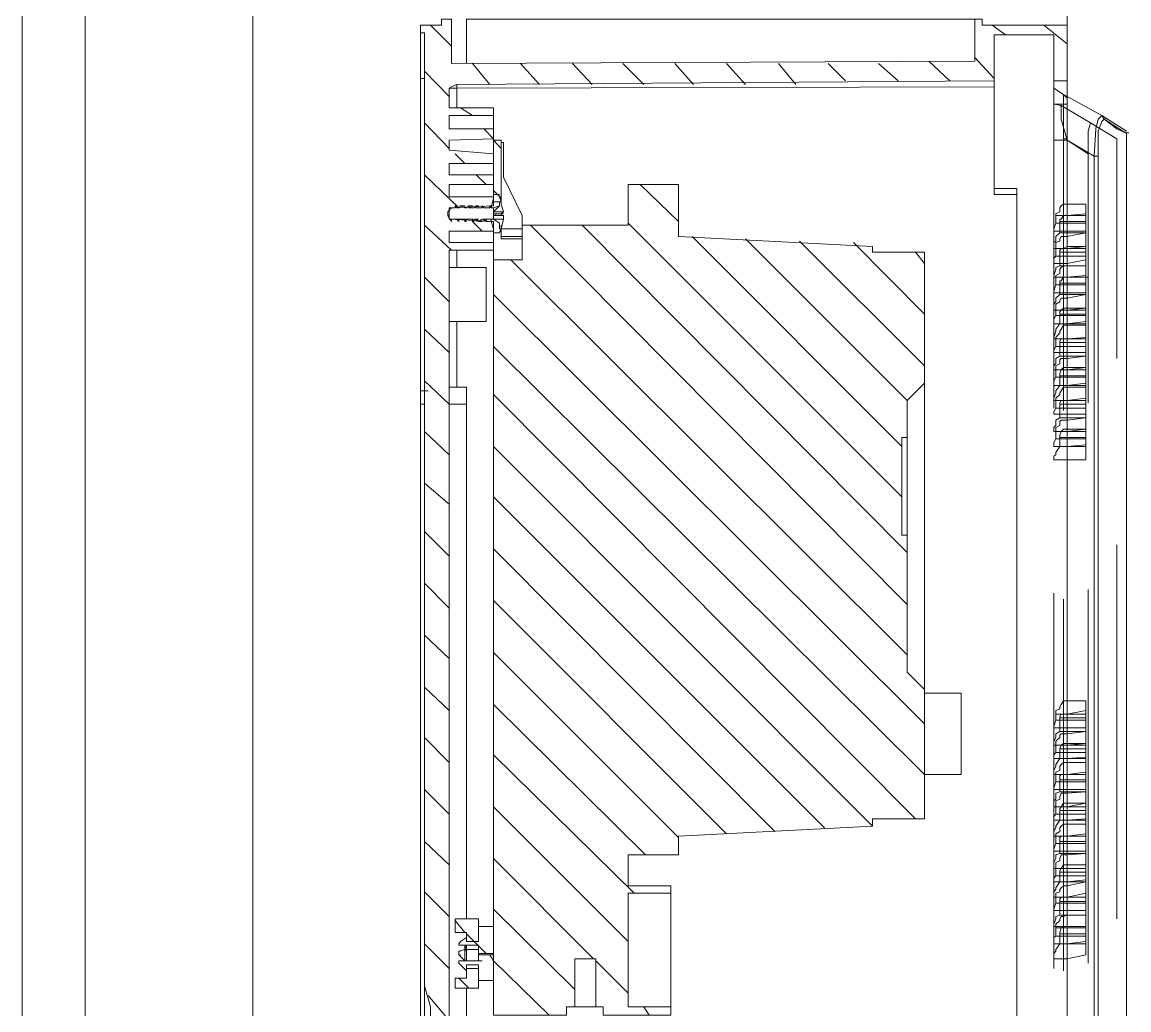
# Model space of a CAD drawing. Header units: millimetres. Extents: x 50 to 186, y -32 to 33.
# Drawn here: x 127.306 to 129.362, y -11.138 to -9.304 of the extents above; entities that cross this region are included whole.
import ezdxf

# ---------------------------------------------------------------- set-up
doc = ezdxf.new("R2010")
doc.units = ezdxf.units.MM
doc.layers.add('Prumada Eletrica', color=40, linetype='Continuous', lineweight=30)

msp = doc.modelspace()

# ---------------------------------------------------------------- linework, layer by layer
at = {"layer": 'Prumada Eletrica', "color": 7, "linetype": 'Continuous', "lineweight": 20, "true_color": 0x000007}
for points in [[(127.3063, -15.3845), (127.3063, -5.6198), (127.3063, -5.6198)], [(127.4237, -11.6943), (127.4237, -5.6198), (127.4237, -5.6198)], [(129.2478, -9.31), (129.2478, -9.3058), (129.2478, -5.6198)], [(127.7351, -11.4806), (127.7351, -8.18), (127.7351, -8.18)], [(129.2478, -9.4134), (129.2478, -9.31), (129.09, -9.31), (129.09, -9.2988), (129.076, -9.2988), (129.076, -9.3771), (128.1039, -9.3812), (128.1039, -9.2988), (128.0857, -9.2988), (128.0857, -9.31), (128.0466, -9.31), (128.0466, -9.324), (128.0536, -9.324), (128.0536, -11.0937), (128.0648, -11.1328)], [(128.1039, -9.3491), (128.0648, -9.31), (128.0648, -9.31)], [(128.1318, -9.3812), (128.1318, -9.2988), (129.076, -9.2988)], [(129.1333, -9.3282), (129.1081, -9.31), (129.1081, -9.31)], [(129.2478, -9.3449), (129.2045, -9.31), (129.2045, -9.31)], [(129.2478, -13.003), (129.2478, -13.0002), (129.2478, -9.31)], [(128.0536, -9.4092), (128.0466, -9.4092), (128.0466, -9.324)], [(128.0997, -11.9485), (128.0997, -9.7276), (128.1821, -9.7276), (128.1821, -9.7137), (128.0997, -9.7137), (128.0997, -9.6927), (128.1821, -9.6927), (128.1821, -9.6746), (128.0997, -9.6704), (128.0997, -9.6494), (128.1821, -9.6452), (128.1821, -9.6285), (128.0997, -9.6285), (128.0997, -9.6061), (128.1821, -9.6061), (128.1821, -9.588), (128.0997, -9.588), (128.0997, -9.567), (128.1821, -9.567), (128.1821, -9.5489), (128.0997, -9.5419), (128.0997, -9.5237), (128.1821, -9.5209), (128.1821, -9.5028), (128.0997, -9.5028), (128.0997, -9.4776), (128.1821, -9.4776), (128.1821, -9.4637), (128.0997, -9.4637), (128.0997, -9.4273), (128.1039, -9.4245), (128.1137, -9.4204), (129.1123, -9.4134), (129.1123, -9.3282), (129.2227, -9.3282), (129.2227, -9.4134), (129.2478, -9.4134)], [(129.2227, -9.331), (129.2227, -9.4595), (129.2227, -9.4595)], [(129.2227, -9.3491), (129.2227, -9.3449), (129.2227, -9.3449)], [(129.2227, -9.3491), (129.2227, -9.3449), (129.2227, -9.3449)], [(129.2227, -9.4748), (129.2227, -9.3491), (129.2227, -9.3491)], [(129.1123, -9.4092), (129.076, -9.3701), (129.076, -9.3701)], [(128.0997, -9.4427), (128.0536, -9.3952), (128.0536, -9.3952)], [(128.1751, -9.4204), (128.143, -9.3812), (128.143, -9.3812)], [(128.2673, -9.4204), (128.2324, -9.3812), (128.2324, -9.3812)], [(128.3651, -9.4204), (128.3288, -9.3812), (128.3288, -9.3812)], [(128.4614, -9.4204), (128.4223, -9.3812), (128.4223, -9.3812)], [(128.5536, -9.4204), (128.5187, -9.3812), (128.5187, -9.3812)], [(128.65, -9.4204), (128.6151, -9.3812), (128.6151, -9.3812)], [(128.7436, -9.4204), (128.7115, -9.3812), (128.7115, -9.3812)], [(128.8358, -9.4134), (128.8037, -9.3812), (128.8037, -9.3812)], [(128.9336, -9.4134), (128.8972, -9.3812), (128.8972, -9.3812)], [(129.0299, -9.4134), (128.9908, -9.3771), (128.9908, -9.3771)], [(128.0466, -9.4092), (128.0466, -9.9958), (128.0466, -9.9958)], [(128.1137, -9.4273), (129.1123, -9.4245), (129.1123, -9.4134)], [(129.2478, -9.4134), (129.2478, -9.4567), (129.2227, -9.4567), (129.2227, -9.4134)], [(129.2478, -9.4134), (129.2227, -9.4134), (129.2227, -9.4134)], [(128.0997, -9.4273), (128.1137, -9.4273), (128.1137, -9.4204)], [(128.1137, -9.4637), (128.1137, -9.4273), (128.1137, -9.4273)], [(129.1123, -9.4245), (129.1123, -9.6243), (129.1123, -9.6243)], [(129.2227, -9.4273), (129.2408, -9.4385), (129.2408, -9.5209)], [(129.2227, -9.4567), (129.2366, -9.4595), (129.2366, -9.4846), (129.2478, -9.5237), (129.2227, -9.5237)], [(129.2227, -9.4567), (129.2366, -9.4595), (129.2911, -9.4916)], [(129.2478, -9.5209), (129.2408, -9.5209), (129.2408, -9.4385), (129.2478, -9.4455)], [(129.2478, -9.4455), (129.2408, -9.4385), (129.2408, -9.4385)], [(129.2478, -9.4427), (129.2408, -9.4385), (129.2408, -9.4385)], [(129.2478, -9.4427), (129.3121, -9.4776), (129.3051, -9.4846), (129.3009, -9.5028), (129.2981, -9.553)], [(129.2478, -9.4567), (129.2478, -12.6776), (129.2478, -12.6776)], [(128.143, -9.4776), (128.1206, -9.4637), (128.1206, -9.4637)], [(128.1821, -9.4776), (128.1821, -9.5028), (128.1821, -9.5028)], [(129.2227, -9.4595), (129.2227, -9.5097), (129.2227, -9.5097)], [(129.2366, -9.4595), (129.2339, -9.4595), (129.2339, -9.4595)], [(129.2366, -9.4595), (129.2339, -9.4595), (129.2339, -9.4595)], [(129.2366, -9.4595), (129.2339, -9.4595), (129.2339, -9.4595)], [(129.2366, -9.4595), (129.2366, -9.4846), (129.2478, -9.5237), (129.2869, -9.5489), (129.2869, -9.507), (129.2911, -9.4916)], [(129.3582, -9.507), (129.3121, -9.4776), (129.3163, -9.4846), (129.3512, -9.507), (129.3582, -9.5097)], [(128.0997, -9.5391), (128.0536, -9.4916), (128.0536, -9.4916)], [(129.2869, -10.0112), (129.2869, -9.5489), (129.2869, -9.507), (129.2911, -9.4916), (129.34, -9.5209)], [(129.3163, -9.4846), (129.3121, -9.4888), (129.3051, -9.507), (129.3051, -12.9458), (129.3163, -12.9681), (129.3582, -12.9681)], [(129.3191, -9.4846), (129.3163, -9.4846), (129.3163, -9.4846)], [(129.3554, -9.5097), (129.34, -9.5028), (129.3163, -9.4846)], [(129.3163, -9.4846), (129.3191, -9.4846), (129.3191, -9.4846)], [(128.1821, -9.5209), (128.1639, -9.5028), (128.1639, -9.5028)], [(129.2227, -9.5097), (129.2227, -10.021), (129.2227, -10.021)], [(129.3582, -9.5097), (129.3554, -9.5097), (129.3554, -9.5097)], [(129.3582, -12.5742), (129.3582, -9.5097), (129.3582, -9.5097)], [(129.3582, -9.5097), (129.3624, -9.5097), (129.3624, -9.5097)], [(128.1821, -9.5209), (128.1821, -9.5237), (128.1821, -9.5237)], [(128.1961, -9.5391), (128.1821, -9.5237), (128.1821, -9.5237)], [(128.1961, -9.5279), (128.2003, -9.5279), (128.2003, -9.5279)], [(128.2352, -9.6815), (128.2352, -9.6634), (128.2003, -9.5922), (128.2003, -9.5279)], [(129.2227, -9.5237), (129.2478, -9.5237), (129.2478, -9.6424), (129.2408, -9.6424), (129.2366, -9.6452), (129.2339, -9.6494), (129.2339, -9.6564), (129.2269, -9.6606), (129.2269, -9.6774), (129.2227, -9.6885), (129.2227, -9.6927)], [(129.2478, -9.5237), (129.2227, -9.5237), (129.2227, -9.5237)], [(129.2408, -9.5209), (129.2408, -10.0252), (129.2408, -10.0252)], [(129.2478, -9.5209), (129.2408, -9.5209), (129.2408, -9.5209)], [(129.2478, -9.5237), (129.2981, -9.553), (129.2981, -9.553)], [(129.34, -9.9288), (129.34, -9.5209), (129.34, -9.5209)], [(128.129, -9.567), (128.1109, -9.5489), (128.1109, -9.5489)], [(129.3051, -9.553), (129.2981, -9.553), (129.2981, -12.9039), (129.3051, -12.9039)], [(128.1178, -9.6494), (128.0536, -9.588), (128.0536, -9.588)], [(128.1681, -9.6061), (128.15, -9.588), (128.15, -9.588)], [(128.1961, -9.6313), (128.1821, -9.6173), (128.1821, -9.6173)], [(128.4321, -10.8506), (128.5257, -10.8506), (128.5257, -10.8157), (128.8861, -10.7976), (128.8861, -10.7836), (128.9824, -10.7836), (128.9824, -10.5433), (128.9503, -10.5112), (128.9503, -10.257), (128.9405, -10.257), (128.9405, -10.0754), (128.9503, -10.0754), (128.9503, -10.007), (128.9824, -9.9749), (128.9824, -9.7318), (128.8861, -9.7318), (128.8861, -9.7207), (128.5257, -9.7025), (128.5257, -9.6061), (128.4321, -9.6061), (128.4321, -9.6815)], [(128.5257, -9.6746), (128.4545, -9.6061), (128.4545, -9.6061)], [(129.1123, -9.6131), (129.1542, -9.6131), (129.1542, -9.6243)], [(128.1821, -9.6285), (128.1821, -9.6313), (128.1779, -9.6494), (128.1751, -9.6452), (128.1751, -9.6494), (128.1639, -9.6494), (128.1611, -9.6452), (128.1611, -9.6494), (128.15, -9.6494), (128.15, -9.6452), (128.1458, -9.6494), (128.136, -9.6494), (128.136, -9.6452), (128.1318, -9.6494), (128.129, -9.6494), (128.1206, -9.6452), (128.1178, -9.6494), (128.1137, -9.6494), (128.1109, -9.6452), (128.1109, -9.6494), (128.1039, -9.6494), (128.0969, -9.6564), (128.0969, -9.6634), (128.1039, -9.6746), (128.1039, -9.6704), (128.1137, -9.6704), (128.1178, -9.6746), (128.1178, -9.6704), (128.129, -9.6704), (128.129, -9.6746), (128.1318, -9.6704), (128.143, -9.6704), (128.143, -9.6746)], [(128.1933, -9.6243), (128.1821, -9.6243), (128.1821, -9.6243)], [(128.1933, -9.6955), (128.1961, -9.6885), (128.1933, -9.6885), (128.1933, -9.6774), (128.1821, -9.6704), (128.1821, -9.6494), (128.1933, -9.6452), (128.1933, -9.6382), (128.1961, -9.6382), (128.1933, -9.6285)], [(128.1933, -9.6285), (128.1961, -9.6382), (128.1961, -9.6382)], [(128.1961, -9.6382), (128.1961, -9.6424), (128.1961, -9.6424)], [(128.1961, -9.6424), (128.2003, -9.6564), (128.1961, -9.6606)], [(129.1123, -9.6243), (129.1542, -9.6243), (129.1542, -9.6243)], [(129.1542, -9.6243), (129.1542, -12.0016), (129.1542, -12.0016)], [(129.2827, -9.6424), (129.2478, -9.6424), (129.2478, -9.6424)], [(129.2827, -9.6424), (129.2827, -9.6927), (129.2827, -9.6927)], [(128.1109, -9.6452), (128.1137, -9.6452), (128.1137, -9.6452)], [(128.1137, -9.6494), (128.1178, -9.6494), (128.1178, -9.6494)], [(128.1137, -9.6494), (128.1178, -9.6494), (128.1178, -9.6494)], [(128.1206, -9.6452), (128.129, -9.6452), (128.129, -9.6452)], [(128.1206, -9.6452), (128.129, -9.6452), (128.129, -9.6452)], [(128.129, -9.6494), (128.1318, -9.6494), (128.1318, -9.6494)], [(128.129, -9.6494), (128.1318, -9.6494), (128.1318, -9.6494)], [(128.136, -9.6452), (128.143, -9.6452), (128.143, -9.6452)], [(128.136, -9.6452), (128.143, -9.6452), (128.143, -9.6452)], [(128.136, -9.6494), (128.143, -9.6494), (128.143, -9.6494)], [(128.136, -9.6494), (128.143, -9.6494), (128.143, -9.6494)], [(128.15, -9.6452), (128.1542, -9.6452), (128.1542, -9.6452)], [(128.15, -9.6494), (128.1542, -9.6494), (128.1542, -9.6494)], [(128.15, -9.6494), (128.1542, -9.6494), (128.1542, -9.6494)], [(128.1639, -9.6494), (128.1681, -9.6494), (128.1681, -9.6494)], [(128.1639, -9.6494), (128.1681, -9.6494), (128.1681, -9.6494)], [(128.1751, -9.6452), (128.1779, -9.6452), (128.1779, -9.6452)], [(128.1751, -9.6452), (128.1779, -9.6452), (128.1779, -9.6452)], [(128.1779, -9.6494), (128.1821, -9.6494), (128.1821, -9.6494)], [(128.1779, -9.6494), (128.1821, -9.6494), (128.1821, -9.6494)], [(128.1821, -9.6564), (128.1933, -9.6452), (128.1933, -9.6452)], [(128.1821, -9.6606), (128.1933, -9.6606), (128.1933, -9.6606)], [(128.1863, -9.6606), (128.1863, -9.6634), (128.1863, -9.6634)], [(128.1961, -9.6606), (128.1933, -9.6606), (128.1933, -9.6606)], [(128.1961, -9.6606), (128.2003, -9.6606), (128.2003, -9.6606)], [(128.1961, -9.6606), (128.1961, -9.6634), (128.1961, -9.6634)], [(129.2478, -9.6634), (129.2827, -9.6606), (129.2827, -9.6606)], [(128.1039, -9.7276), (128.0536, -9.6815), (128.0536, -9.6815)], [(128.1137, -9.6704), (128.1178, -9.6704), (128.1178, -9.6704)], [(128.1137, -9.6704), (128.1178, -9.6704), (128.1178, -9.6704)], [(128.129, -9.6704), (128.1318, -9.6704), (128.1318, -9.6704)], [(128.129, -9.6704), (128.1318, -9.6704), (128.1318, -9.6704)], [(128.129, -9.6746), (128.1318, -9.6746), (128.1318, -9.6746)], [(128.143, -9.6704), (128.136, -9.6704), (128.136, -9.6704)], [(128.136, -9.6704), (128.143, -9.6704), (128.143, -9.6704)], [(128.143, -9.6746), (128.1458, -9.6704), (128.15, -9.6704), (128.1542, -9.6746), (128.1611, -9.6704), (128.1639, -9.6704), (128.1681, -9.6746), (128.1681, -9.6704), (128.1779, -9.6704), (128.1779, -9.6746), (128.1821, -9.6885), (128.1821, -9.6927)], [(128.143, -9.6746), (128.1458, -9.6746), (128.1458, -9.6746)], [(128.1611, -9.6927), (128.143, -9.6746), (128.143, -9.6746)], [(128.15, -9.6746), (128.15, -9.6704), (128.15, -9.6704)], [(128.15, -9.6704), (128.1542, -9.6704), (128.1542, -9.6704)], [(128.1542, -9.6746), (128.1611, -9.6746), (128.1611, -9.6746)], [(128.1639, -9.6746), (128.1639, -9.6704), (128.1639, -9.6704)], [(128.1639, -9.6704), (128.1681, -9.6704), (128.1681, -9.6704)], [(128.1681, -9.6746), (128.1751, -9.6746), (128.1751, -9.6746)], [(128.1681, -9.6746), (128.1751, -9.6746), (128.1751, -9.6746)], [(128.1779, -9.6746), (128.1779, -9.6704), (128.1779, -9.6704)], [(128.1779, -9.6704), (128.1821, -9.6704), (128.1821, -9.6704)], [(128.1779, -9.6746), (128.1821, -9.6746), (128.1821, -9.6746)], [(128.1821, -9.6634), (128.2003, -9.6634), (128.2003, -9.6634)], [(128.1821, -9.6704), (128.2003, -9.6704), (128.2003, -9.6704)], [(128.2003, -9.6634), (128.2003, -9.6704), (128.1961, -9.6885)], [(128.2352, -9.7067), (128.1961, -9.7067), (128.1961, -9.6815)], [(128.4321, -9.6815), (128.2352, -9.6815), (128.2352, -9.6815)], [(128.2352, -9.7458), (128.2352, -9.6815), (128.2352, -9.6815)], [(128.9503, -10.3855), (128.2505, -9.6815), (128.2505, -9.6815)], [(128.9503, -10.2891), (128.3469, -9.6815), (128.3469, -9.6815)], [(128.9405, -10.1858), (128.4321, -9.6774), (128.4321, -9.6774)], [(129.2827, -9.6634), (129.2269, -9.6634), (129.2269, -9.6634)], [(129.2827, -9.6774), (129.2269, -9.6774), (129.2269, -9.6774)], [(129.2339, -9.6955), (129.2339, -9.6746), (129.2339, -9.6704), (129.2366, -9.6704), (129.2408, -9.6634), (129.2478, -9.6634), (129.2478, -9.7025)], [(129.2827, -9.6746), (129.2339, -9.6746), (129.2339, -9.6746)], [(128.1821, -9.6927), (128.1821, -9.7137), (128.1821, -9.7137)], [(128.1821, -9.6955), (128.1933, -9.6955), (128.1933, -9.6955)], [(128.1933, -9.6927), (128.1961, -9.6927), (128.1961, -9.6927)], [(128.1961, -9.6885), (128.2352, -9.6885), (128.2352, -9.6885)], [(128.2352, -9.7025), (128.1961, -9.7025), (128.1961, -9.7025)], [(128.9405, -10.0922), (128.5508, -9.7025), (128.5508, -9.7025)], [(129.2478, -9.6927), (129.2227, -9.6927), (129.2227, -9.6927)], [(129.2478, -9.7248), (129.2227, -9.7248), (129.2227, -9.7137), (129.2269, -9.7109), (129.2269, -9.7025), (129.2339, -9.6955), (129.2478, -9.6955)], [(129.2827, -9.6955), (129.2478, -9.7025), (129.2366, -9.7025), (129.2339, -9.7067), (129.2339, -9.7109), (129.2269, -9.7137), (129.2269, -9.7248), (129.2827, -9.7248), (129.2827, -9.7207)], [(129.2478, -9.6927), (129.2827, -9.6927), (129.2827, -9.6927)], [(129.2827, -9.6955), (129.2478, -9.6955), (129.2478, -9.6955)], [(129.2827, -9.6927), (129.2827, -9.7207), (129.2827, -9.7207)], [(128.9503, -10.007), (128.65, -9.7067), (128.65, -9.7067)], [(128.9824, -9.9427), (128.7506, -9.7109), (128.7506, -9.7109)], [(128.9824, -9.8464), (128.8511, -9.7137), (128.8511, -9.7137)], [(129.2269, -9.7779), (129.2269, -9.7751), (129.2339, -9.7709), (129.2339, -9.764), (129.2366, -9.7598), (129.2408, -9.757), (129.2478, -9.757), (129.2478, -9.7207), (129.2408, -9.7248), (129.2366, -9.7248), (129.2339, -9.7276), (129.2339, -9.7318)], [(129.2269, -9.7248), (129.2269, -9.7388), (129.2827, -9.7388), (129.2827, -9.7248)], [(129.2827, -9.7207), (129.2478, -9.7248), (129.2478, -9.7248)], [(129.2478, -9.7207), (129.2827, -9.7207), (129.2827, -9.7207)], [(128.1137, -9.7598), (128.1137, -9.7276), (128.1137, -9.7276)], [(128.1821, -9.7276), (128.1821, -9.7458), (128.2352, -9.7458)], [(128.9824, -9.7528), (128.9657, -9.7318), (128.9657, -9.7318)], [(129.2339, -9.7318), (129.2339, -9.757), (129.2269, -9.7598), (129.2269, -9.764), (129.2227, -9.7751), (129.2227, -9.7779)], [(129.2269, -9.7388), (129.2227, -9.743), (129.2227, -9.7528)], [(129.2827, -9.7318), (129.2339, -9.7318), (129.2339, -9.7318)], [(129.2827, -9.7388), (129.2827, -9.7458), (129.2827, -9.7458)], [(128.0997, -9.7598), (128.1681, -9.7598), (128.1681, -9.7598)], [(128.1681, -9.8603), (128.1681, -9.7598), (128.1681, -9.7598)], [(128.1821, -9.7458), (128.1821, -11.1481), (128.3176, -11.1481), (128.3176, -11.1328), (128.3329, -11.1328), (128.3329, -11.0434), (128.3721, -11.0434), (128.3721, -11.1328), (128.386, -11.1328), (128.386, -11.1481), (128.5117, -11.1481), (128.5117, -11.1328), (128.4321, -11.1328), (128.4321, -10.9219), (128.5117, -10.9219), (128.5117, -10.9079), (128.4321, -10.9079), (128.4321, -10.8506)], [(128.9503, -10.4791), (128.2142, -9.7458), (128.2142, -9.7458)], [(129.2478, -9.7528), (129.2227, -9.7528), (129.2227, -9.7528)], [(129.2478, -9.757), (129.2339, -9.757), (129.2339, -9.757)], [(129.2478, -9.7779), (129.2827, -9.7779), (129.2827, -9.7458), (129.2478, -9.7528)], [(129.2827, -9.757), (129.2478, -9.757), (129.2478, -9.757)], [(129.2827, -9.757), (129.2478, -9.757), (129.2478, -9.757)], [(128.0997, -9.824), (128.0536, -9.7779), (128.0536, -9.7779)], [(129.2478, -9.7779), (129.2227, -9.7779), (129.2227, -9.7779)], [(129.2478, -9.817), (129.2478, -9.7779), (129.2408, -9.7779), (129.2366, -9.7849), (129.2339, -9.7849), (129.2339, -9.7891)], [(129.2478, -9.7779), (129.2827, -9.7751), (129.2827, -9.7751)], [(129.2827, -9.7779), (129.2869, -9.7779), (129.2869, -9.7779)], [(129.2339, -9.7891), (129.2339, -9.8101), (129.2269, -9.817), (129.2269, -9.824), (129.2227, -9.8282), (129.2227, -9.8394)], [(129.2269, -9.7919), (129.2227, -9.8031), (129.2227, -9.8073)], [(129.2827, -9.7891), (129.2339, -9.7891), (129.2339, -9.7891)], [(129.2827, -9.7919), (129.2827, -9.8073), (129.2827, -9.8073)], [(128.9824, -10.6076), (128.1821, -9.8101), (128.1821, -9.8101)], [(129.2478, -9.8073), (129.2227, -9.8073), (129.2227, -9.8073)], [(129.2827, -9.8101), (129.2478, -9.817), (129.2366, -9.817), (129.2339, -9.8212), (129.2339, -9.824), (129.2269, -9.8282), (129.2269, -9.8394), (129.2827, -9.8394), (129.2827, -9.8352)], [(129.2478, -9.8101), (129.2339, -9.8101), (129.2339, -9.8101)], [(129.2827, -9.8352), (129.2827, -9.8073), (129.2478, -9.8073)], [(129.2827, -9.8101), (129.2478, -9.8101), (129.2478, -9.8101)], [(129.2478, -9.8673), (129.2478, -9.8352), (129.2408, -9.8352), (129.2366, -9.8394), (129.2339, -9.8422), (129.2339, -9.8464), (129.2339, -9.8645), (129.2269, -9.8743), (129.2269, -9.8785), (129.2227, -9.8897), (129.2227, -9.8925)], [(129.2478, -9.8394), (129.2227, -9.8394), (129.2227, -9.8394)], [(129.2269, -9.8394), (129.2269, -9.8492), (129.2827, -9.8492), (129.2827, -9.8394)], [(129.2827, -9.8464), (129.2339, -9.8464), (129.2339, -9.8464)], [(129.2827, -9.8352), (129.2478, -9.8394), (129.2478, -9.8394)], [(129.2478, -9.8352), (129.2827, -9.8352), (129.2827, -9.8352)], [(128.1681, -9.8603), (128.0997, -9.8603), (128.0997, -9.8603)], [(128.1137, -9.9819), (128.1137, -9.8603), (128.1137, -9.8603)], [(129.2269, -9.8492), (129.2227, -9.8561), (129.2227, -9.8645)], [(129.2478, -9.8645), (129.2227, -9.8645), (129.2227, -9.8645)], [(129.2827, -9.8925), (129.2269, -9.8925), (129.2269, -9.8897), (129.2339, -9.8813), (129.2339, -9.8785), (129.2366, -9.8743), (129.2408, -9.8673), (129.2478, -9.8673)], [(129.2478, -9.8645), (129.2339, -9.8645), (129.2339, -9.8645)], [(129.2478, -9.8645), (129.2827, -9.8603), (129.2827, -9.8603)], [(129.2827, -9.8645), (129.2478, -9.8645), (129.2478, -9.8645)], [(129.2827, -9.8673), (129.2478, -9.8673), (129.2478, -9.8673)], [(129.2827, -9.8492), (129.2827, -9.8603), (129.2827, -9.8603)], [(129.2827, -9.8603), (129.2827, -9.8925), (129.2827, -9.8925)], [(128.0997, -9.9176), (128.0536, -9.8743), (128.0536, -9.8743)], [(128.9824, -10.7012), (128.1821, -9.9064), (128.1821, -9.9064)], [(129.2478, -9.8925), (129.2227, -9.8925), (129.2227, -9.8925)], [(129.2478, -9.9288), (129.2478, -9.8925), (129.2366, -9.8925), (129.2339, -9.8967), (129.2339, -9.8994), (129.2339, -9.9246), (129.2269, -9.9288), (129.2269, -9.9386), (129.2227, -9.9427), (129.2227, -9.9497)], [(129.2269, -9.9064), (129.2227, -9.9134), (129.2227, -9.9176)], [(129.2269, -9.8925), (129.2269, -9.9064), (129.2827, -9.9064), (129.2827, -9.8925)], [(129.2827, -9.8994), (129.2339, -9.8994), (129.2339, -9.8994)], [(129.2478, -9.8925), (129.2827, -9.8897), (129.2827, -9.8897)], [(129.2827, -9.8925), (129.2478, -9.8925), (129.2478, -9.8925)], [(129.2827, -9.9064), (129.2827, -9.9176), (129.2827, -9.9176)], [(129.2478, -9.9176), (129.2227, -9.9176), (129.2227, -9.9176)], [(129.2827, -9.9246), (129.2478, -9.9288), (129.2366, -9.9288), (129.2339, -9.9316), (129.2339, -9.9386), (129.2269, -9.9427), (129.2269, -9.9497), (129.2827, -9.9497), (129.2827, -9.9455)], [(129.2478, -9.9246), (129.2339, -9.9246), (129.2339, -9.9246)], [(129.2478, -9.9176), (129.2827, -9.9176), (129.2827, -9.9176)], [(129.2478, -9.9497), (129.2827, -9.9455), (129.2827, -9.9176)], [(129.2827, -9.9246), (129.2478, -9.9246), (129.2478, -9.9246)], [(129.2478, -9.9819), (129.2478, -9.9455), (129.2408, -9.9455), (129.2366, -9.9497), (129.2339, -9.9567), (129.2339, -9.9791), (129.2269, -9.9888), (129.2269, -9.993), (129.2227, -10.0028), (129.2227, -10.007)], [(129.2478, -9.9497), (129.2227, -9.9497), (129.2227, -9.9497)], [(129.2269, -9.9497), (129.2269, -9.9637), (129.2827, -9.9637), (129.2827, -9.9497)], [(129.2478, -9.9455), (129.2827, -9.9455), (129.2827, -9.9455)], [(128.0997, -10.014), (128.0536, -9.9707), (128.0536, -9.9707)], [(129.2269, -9.9637), (129.2227, -9.9707), (129.2227, -9.9791)], [(129.2827, -9.9609), (129.2339, -9.9609), (129.2339, -9.9609)], [(129.2827, -9.9637), (129.2827, -9.9749), (129.2827, -9.9749)], [(128.0536, -9.9888), (128.0466, -9.9888), (128.0466, -9.9958)], [(128.0536, -9.9888), (128.0606, -9.9888), (128.0606, -9.9888)], [(128.0536, -10.014), (128.0536, -9.9888), (128.0536, -9.9888)], [(128.0997, -9.9819), (128.1318, -9.9819), (128.1318, -9.9819)], [(128.1318, -10.014), (128.1318, -9.9819), (128.1318, -9.9819)], [(128.9824, -10.5433), (128.9824, -9.9749), (128.9824, -9.9749)], [(129.2478, -9.9791), (129.2227, -9.9791), (129.2227, -9.9791)], [(129.2827, -10.007), (129.2269, -10.007), (129.2269, -10.0028), (129.2339, -9.9958), (129.2339, -9.993), (129.2366, -9.9888), (129.2408, -9.9819), (129.2478, -9.9819)], [(129.2478, -9.9791), (129.2339, -9.9791), (129.2339, -9.9791)], [(129.2478, -10.007), (129.2827, -10.007), (129.2827, -9.9749), (129.2478, -9.9791)], [(129.2827, -9.9791), (129.2478, -9.9791), (129.2478, -9.9791)], [(129.2827, -9.9819), (129.2478, -9.9819), (129.2478, -9.9819)], [(129.2478, -9.9819), (129.2827, -9.9819), (129.2827, -9.9819)], [(128.0466, -9.9958), (128.0466, -10.014), (128.0466, -10.014)], [(128.9657, -10.7836), (128.1821, -9.9958), (128.1821, -9.9958)], [(129.2478, -10.007), (129.2227, -10.007), (129.2227, -10.007)], [(129.2269, -10.007), (129.2269, -10.021), (129.2827, -10.021), (129.2827, -10.007)], [(129.2827, -10.0028), (129.2478, -10.007), (129.2366, -10.007), (129.2339, -10.0112), (129.2339, -10.014), (129.2827, -10.014)], [(129.2478, -10.007), (129.2478, -10.0433), (129.2478, -10.0433)], [(128.1318, -10.9694), (128.1318, -10.014), (128.0997, -10.014)], [(129.2269, -10.021), (129.2227, -10.0279), (129.2227, -10.0321)], [(129.2478, -10.0321), (129.2227, -10.0321), (129.2227, -10.0321)], [(129.2339, -10.0391), (129.2339, -10.014), (129.2339, -10.014)], [(129.2478, -10.0321), (129.2827, -10.0321), (129.2827, -10.0321)], [(129.2827, -10.0321), (129.2827, -10.021), (129.2827, -10.021)], [(129.2827, -10.0321), (129.2827, -10.0601), (129.2827, -10.0601)], [(129.2478, -10.0643), (129.2227, -10.0643), (129.2227, -10.0573), (129.2269, -10.0531), (129.2269, -10.0433), (129.2339, -10.0391), (129.2478, -10.0391)], [(129.2827, -10.0643), (129.2269, -10.0643), (129.2269, -10.0573), (129.2339, -10.0531), (129.2339, -10.0461), (129.2366, -10.0433), (129.2478, -10.0433)], [(129.2827, -10.0391), (129.2478, -10.0391), (129.2478, -10.0391)], [(129.2478, -10.0433), (129.2827, -10.0391), (129.2827, -10.0391)], [(129.2827, -10.0391), (129.2478, -10.0433), (129.2478, -10.0433)], [(128.0997, -10.1076), (128.0536, -10.0643), (128.0536, -10.0643)], [(129.2478, -10.5643), (129.2478, -10.0601), (129.2408, -10.0601), (129.2366, -10.0643), (129.2339, -10.0712), (129.2339, -10.0754), (129.2339, -10.0922), (129.2269, -10.1034), (129.2269, -10.1076), (129.2227, -10.1104), (129.2227, -10.1173)], [(129.2269, -10.0643), (129.2269, -10.0782), (129.2269, -10.0782)], [(129.2827, -10.0601), (129.2478, -10.0643), (129.2478, -10.0643)], [(129.2478, -10.0601), (129.2827, -10.0601), (129.2827, -10.0601)], [(129.2827, -10.0601), (129.2827, -10.0894), (129.2827, -10.0894)], [(128.8861, -10.7976), (128.1821, -10.0922), (128.1821, -10.0922)], [(128.9503, -10.257), (128.9503, -10.0754), (128.9503, -10.0754)], [(129.2478, -10.0922), (129.2227, -10.0922), (129.2227, -10.0852), (129.2269, -10.0782), (129.2827, -10.0782)], [(129.2827, -10.0754), (129.2339, -10.0754), (129.2339, -10.0754)], [(129.2478, -10.0922), (129.2339, -10.0922), (129.2339, -10.0922)], [(129.2478, -10.0922), (129.2827, -10.0894), (129.2827, -10.0894)], [(129.2827, -10.0922), (129.2478, -10.0922), (129.2478, -10.0922)], [(129.2827, -10.0894), (129.2827, -10.1173), (129.2827, -10.1173)], [(129.2478, -10.1173), (129.2227, -10.1173), (129.2227, -10.1173)], [(129.2827, -10.1173), (129.2478, -10.1173), (129.2478, -10.1173)], [(128.0997, -10.1997), (128.0536, -10.1606), (128.0536, -10.1606)], [(128.7967, -10.8004), (128.1821, -10.1858), (128.1821, -10.1858)], [(128.0997, -10.2961), (128.0536, -10.25), (128.0536, -10.25)], [(129.34, -10.9694), (129.34, -10.2752), (129.34, -10.2752)], [(128.7045, -10.8073), (128.1821, -10.2822), (128.1821, -10.2822)], [(128.0997, -10.3925), (128.0536, -10.3464), (128.0536, -10.3464)], [(129.2869, -11.0518), (129.2869, -10.3576), (129.2869, -10.3576)], [(128.6151, -10.8115), (128.1821, -10.3785), (128.1821, -10.3785)], [(129.2227, -10.3646), (129.2227, -11.0615), (129.2227, -11.0615)], [(129.2408, -10.3757), (129.2408, -11.0657), (129.2408, -11.0657)], [(128.0997, -10.4861), (128.0536, -10.4428), (128.0536, -10.4428)], [(128.5257, -10.8185), (128.1821, -10.4749), (128.1821, -10.4749)], [(128.0997, -10.5825), (128.0536, -10.5392), (128.0536, -10.5392)], [(128.9824, -10.5503), (129.0509, -10.5503), (129.0509, -10.5503)], [(128.9824, -10.7012), (129.0509, -10.7012), (129.0509, -10.5503)], [(128.4642, -10.8506), (128.1821, -10.5713), (128.1821, -10.5713)], [(129.2827, -10.5825), (129.2478, -10.5894), (129.2366, -10.5894), (129.2339, -10.5936), (129.2339, -10.5964)], [(129.2269, -10.6006), (129.2227, -10.6118), (129.2227, -10.6146)], [(129.2269, -10.5894), (129.2269, -10.6006), (129.2827, -10.6006), (129.2827, -10.5894)], [(129.2827, -10.5964), (129.2339, -10.5964), (129.2339, -10.6216), (129.2478, -10.6216)], [(129.2478, -10.5894), (129.2478, -10.6258), (129.2478, -10.6258)], [(129.2827, -10.6006), (129.2827, -10.6146), (129.2827, -10.6146)], [(129.2478, -10.6146), (129.2227, -10.6146), (129.2227, -10.6146)], [(129.2339, -10.6216), (129.2269, -10.6258), (129.2269, -10.6327), (129.2227, -10.6397), (129.2227, -10.6467)], [(129.2827, -10.6216), (129.2478, -10.6258), (129.2366, -10.6258), (129.2339, -10.6286), (129.2339, -10.6327), (129.2269, -10.6397), (129.2269, -10.6467), (129.2827, -10.6467), (129.2827, -10.6439)], [(129.2478, -10.6467), (129.2827, -10.6439), (129.2827, -10.6146), (129.2478, -10.6146)], [(129.2827, -10.6216), (129.2478, -10.6216), (129.2478, -10.6216)], [(128.0997, -10.6788), (128.0536, -10.6327), (128.0536, -10.6327)], [(129.2478, -10.6788), (129.2478, -10.6439), (129.2408, -10.6439), (129.2366, -10.6467), (129.2339, -10.6537), (129.2339, -10.6719), (129.2269, -10.683), (129.2269, -10.6858), (129.2227, -10.6942), (129.2227, -10.7012)], [(129.2478, -10.6467), (129.2227, -10.6467), (129.2227, -10.6467)], [(129.2269, -10.6467), (129.2269, -10.6607), (129.2827, -10.6607), (129.2827, -10.6467)], [(129.2478, -10.6439), (129.2827, -10.6439), (129.2827, -10.6439)], [(128.4433, -10.9219), (128.1821, -10.6649), (128.1821, -10.6649)], [(129.2269, -10.6607), (129.2227, -10.6649), (129.2227, -10.6719)], [(129.2827, -10.6537), (129.2339, -10.6537), (129.2339, -10.6537)], [(129.2478, -10.7012), (129.2827, -10.7012), (129.2827, -10.6691), (129.2478, -10.6719)], [(129.2827, -10.6607), (129.2827, -10.6691), (129.2827, -10.6691)], [(129.2478, -10.6719), (129.2227, -10.6719), (129.2227, -10.6719)], [(129.2827, -10.6788), (129.2408, -10.6788), (129.2366, -10.683), (129.2339, -10.6858), (129.2339, -10.6942), (129.2269, -10.697), (129.2269, -10.7012), (129.2827, -10.7012)], [(129.2478, -10.6719), (129.2339, -10.6719), (129.2339, -10.6719)], [(129.2827, -10.6719), (129.2478, -10.6719), (129.2478, -10.6719)], [(129.2478, -10.7012), (129.2227, -10.7012), (129.2227, -10.7012)], [(129.2269, -10.7012), (129.2269, -10.7152), (129.2827, -10.7152), (129.2827, -10.7012)], [(129.2827, -10.697), (129.2478, -10.7012), (129.2366, -10.7012), (129.2339, -10.704), (129.2339, -10.711)], [(129.2827, -10.711), (129.2339, -10.711), (129.2339, -10.7333), (129.2478, -10.7333)], [(129.2478, -10.7012), (129.2478, -10.7361), (129.2478, -10.7361)], [(128.0997, -10.7752), (128.0536, -10.7291), (128.0536, -10.7291)], [(129.2269, -10.7152), (129.2227, -10.7263), (129.2227, -10.7291)], [(129.2478, -10.7291), (129.2227, -10.7291), (129.2227, -10.7291)], [(129.2478, -10.7291), (129.2827, -10.7291), (129.2827, -10.7291)], [(129.2827, -10.7152), (129.2827, -10.7291), (129.2827, -10.7291)], [(129.2827, -10.7291), (129.2827, -10.7543), (129.2827, -10.7543)], [(129.2339, -10.7333), (129.2269, -10.7361), (129.2269, -10.7473), (129.2227, -10.7501), (129.2227, -10.7612)], [(129.2827, -10.7612), (129.2269, -10.7612), (129.2269, -10.7501), (129.2339, -10.7473), (129.2339, -10.7431), (129.2366, -10.7361), (129.2478, -10.7361)], [(129.2827, -10.7333), (129.2478, -10.7333), (129.2478, -10.7333)], [(129.2827, -10.7333), (129.2478, -10.7361), (129.2478, -10.7361)], [(128.4321, -11.0113), (128.1821, -10.7612), (128.1821, -10.7612)], [(129.2478, -10.7612), (129.2227, -10.7612), (129.2227, -10.7612)], [(129.2269, -10.7612), (129.2269, -10.7752), (129.2269, -10.7752)], [(129.2339, -10.7864), (129.2339, -10.7682), (129.2339, -10.7654), (129.2366, -10.7612), (129.2408, -10.7543), (129.2478, -10.7543), (129.2478, -10.7934)], [(129.2827, -10.7682), (129.2339, -10.7682), (129.2339, -10.7682)], [(129.2827, -10.7543), (129.2478, -10.7612), (129.2478, -10.7612)], [(129.2478, -10.7543), (129.2827, -10.7543), (129.2827, -10.7543)], [(129.2827, -10.7836), (129.2827, -10.7543), (129.2827, -10.7543)], [(129.2827, -10.7752), (129.2269, -10.7752), (129.2227, -10.7794), (129.2227, -10.7864)], [(129.2478, -10.7864), (129.2227, -10.7864), (129.2227, -10.7864)], [(129.2478, -10.7864), (129.2339, -10.7864), (129.2269, -10.7976), (129.2269, -10.8004), (129.2227, -10.8073), (129.2227, -10.8157)], [(129.2827, -10.7934), (129.2478, -10.7934), (129.2408, -10.7934), (129.2366, -10.7976), (129.2339, -10.8004), (129.2339, -10.8073), (129.2269, -10.8115), (129.2269, -10.8157), (129.2827, -10.8157)], [(129.2478, -10.7864), (129.2827, -10.7836), (129.2827, -10.7836)], [(129.2827, -10.7864), (129.2478, -10.7864), (129.2478, -10.7864)], [(129.2827, -10.7836), (129.2827, -10.8157), (129.2827, -10.8157)], [(129.2827, -10.8115), (129.2478, -10.8157), (129.2366, -10.8157), (129.2339, -10.8185), (129.2339, -10.8255)], [(128.0997, -10.8688), (128.0536, -10.8255), (128.0536, -10.8255)], [(129.2478, -10.8157), (129.2227, -10.8157), (129.2227, -10.8157)], [(129.2827, -10.8297), (129.2269, -10.8297), (129.2227, -10.8395), (129.2227, -10.8437)], [(129.2269, -10.8157), (129.2269, -10.8297), (129.2269, -10.8297)], [(129.2339, -10.8478), (129.2339, -10.8255), (129.2827, -10.8255)], [(129.2827, -10.8157), (129.2478, -10.8157), (129.2478, -10.8157)], [(129.2478, -10.8157), (129.2478, -10.8506), (129.2478, -10.8506)], [(129.2827, -10.8157), (129.2827, -10.8437), (129.2827, -10.8437)], [(129.2478, -10.8437), (129.2227, -10.8437), (129.2227, -10.8437)], [(129.2478, -10.8478), (129.2339, -10.8478), (129.2269, -10.8506), (129.2269, -10.8576), (129.2227, -10.8646), (129.2227, -10.8688)], [(129.2827, -10.8688), (129.2827, -10.8758), (129.2269, -10.8758), (129.2269, -10.8646), (129.2339, -10.8618), (129.2339, -10.8576), (129.2366, -10.8506), (129.2478, -10.8506)], [(129.2478, -10.8437), (129.2827, -10.8437), (129.2827, -10.8437)], [(129.2827, -10.8478), (129.2478, -10.8478), (129.2478, -10.8478)], [(129.2827, -10.8478), (129.2478, -10.8506), (129.2478, -10.8506)], [(129.2827, -10.8437), (129.2827, -10.8688), (129.2827, -10.8688)], [(128.3679, -11.0434), (128.1821, -10.8576), (128.1821, -10.8576)], [(129.2478, -10.9079), (129.2478, -10.8688), (129.2408, -10.8688), (129.2366, -10.8758), (129.2339, -10.88), (129.2339, -10.8828), (129.2339, -10.9009), (129.2269, -10.9121), (129.2269, -10.9149), (129.2227, -10.9191), (129.2227, -10.9289)], [(129.2478, -10.8758), (129.2227, -10.8758), (129.2227, -10.8758)], [(129.2269, -10.8758), (129.2269, -10.8897), (129.2269, -10.8897)], [(129.2827, -10.8688), (129.2478, -10.8688), (129.2478, -10.8688)], [(129.2478, -10.8688), (129.2827, -10.8688), (129.2827, -10.8688)], [(129.2827, -10.8758), (129.2827, -10.8897), (129.2827, -10.8897)], [(129.2827, -10.8967), (129.2827, -10.8897), (129.2269, -10.8897), (129.2227, -10.8939), (129.2227, -10.9009), (129.2478, -10.9009)], [(129.2827, -10.8828), (129.2339, -10.8828), (129.2339, -10.8828)], [(129.2478, -10.9009), (129.2827, -10.8967), (129.2827, -10.8967)], [(129.2478, -10.9289), (129.2827, -10.9219), (129.2827, -10.8967)], [(129.2827, -10.9219), (129.2827, -10.9289), (129.2269, -10.9289), (129.2269, -10.9219), (129.2339, -10.9191), (129.2339, -10.9149), (129.2366, -10.9121), (129.2408, -10.9079), (129.2478, -10.9079)], [(129.2478, -10.9009), (129.2339, -10.9009), (129.2339, -10.9009)], [(129.2827, -10.9009), (129.2478, -10.9009), (129.2478, -10.9009)], [(129.2827, -10.9009), (129.2478, -10.9079), (129.2478, -10.9079)], [(129.2478, -10.9079), (129.2827, -10.9009), (129.2827, -10.9009)], [(128.0997, -10.9652), (128.0536, -10.9191), (128.0536, -10.9191)], [(128.5117, -10.9219), (128.5117, -11.1328), (128.5117, -11.1328)], [(129.2478, -10.9624), (129.2478, -10.9289), (129.2366, -10.9289), (129.2339, -10.933), (129.2339, -10.9372), (129.2339, -10.9624), (129.2269, -10.9652), (129.2269, -10.9694), (129.2227, -10.9791), (129.2227, -10.9833)], [(129.2478, -10.9289), (129.2227, -10.9289), (129.2227, -10.9289)], [(129.2269, -10.9289), (129.2269, -10.94), (129.2827, -10.94), (129.2827, -10.9289)], [(129.2827, -10.9372), (129.2339, -10.9372), (129.2339, -10.9372)], [(129.2478, -10.9289), (129.2827, -10.9219), (129.2827, -10.9219)], [(128.3329, -11.1007), (128.1821, -10.9512), (128.1821, -10.9512)], [(129.2269, -10.94), (129.2227, -10.9512), (129.2227, -10.954)], [(129.2478, -10.954), (129.2227, -10.954), (129.2227, -10.954)], [(129.2478, -10.954), (129.2827, -10.954), (129.2827, -10.954)], [(129.2827, -10.954), (129.2827, -10.94), (129.2827, -10.94)], [(129.2827, -10.954), (129.2827, -10.9833), (129.2827, -10.9833)], [(128.129, -10.9945), (128.1109, -10.9722), (128.1109, -10.9722)], [(129.2827, -10.9624), (129.2478, -10.9624), (129.2408, -10.9652), (129.2366, -10.9652), (129.2339, -10.9694), (129.2339, -10.9722), (129.2269, -10.9791), (129.2269, -10.9861), (129.2827, -10.9861), (129.2827, -10.9833)], [(129.2478, -10.9624), (129.2339, -10.9624), (129.2339, -10.9624)], [(129.2827, -10.9624), (129.2478, -10.9624), (129.2478, -10.9624)], [(129.2478, -10.9624), (129.2827, -10.9624), (129.2827, -10.9624)], [(128.1542, -10.9833), (128.1542, -11.0113), (128.1318, -11.0113), (128.1318, -11.0043), (128.1206, -11.0113)], [(128.1458, -11.0113), (128.1318, -10.9973), (128.1318, -10.9973)], [(128.1542, -11.0182), (128.1542, -11.0336), (128.1821, -11.0336), (128.1821, -10.9833), (128.1542, -10.9833)], [(129.2478, -10.9833), (129.2227, -10.9833), (129.2227, -10.9833)], [(129.2269, -10.9861), (129.2269, -11.0015), (129.2827, -11.0015), (129.2827, -10.9861)], [(129.2339, -11.0155), (129.2339, -10.9973), (129.2339, -10.9945), (129.2366, -10.9861), (129.2408, -10.9833), (129.2478, -10.9833)], [(129.2827, -10.9973), (129.2339, -10.9973), (129.2339, -10.9973)], [(129.2827, -10.9833), (129.2478, -10.9833), (129.2478, -10.9833)], [(129.2478, -11.4876), (129.2478, -10.9833), (129.2827, -10.9833)], [(128.0997, -11.0615), (128.0536, -11.0155), (128.0536, -11.0155)], [(128.1206, -11.0113), (128.1178, -11.0155), (128.1178, -11.0155)], [(128.1542, -11.0182), (128.1178, -11.0182), (128.1178, -11.0155)], [(128.129, -11.0182), (128.1318, -11.0266), (128.1318, -11.0266)], [(128.129, -11.0182), (128.129, -11.0364), (128.129, -11.0294), (128.1318, -11.0266), (128.1318, -11.0476)], [(128.1318, -11.0113), (128.136, -11.0113), (128.136, -11.0113)], [(128.1318, -11.0266), (128.1318, -11.0182), (128.1318, -11.0182)], [(128.1318, -11.0182), (128.1318, -11.0476), (128.1318, -11.0476)], [(128.1681, -11.0336), (128.1458, -11.0113), (128.1458, -11.0113)], [(129.2269, -11.0015), (129.2227, -11.0043), (129.2227, -11.0155)], [(129.2478, -11.0155), (129.2339, -11.0155), (129.2269, -11.0266), (129.2269, -11.0294), (129.2227, -11.0336), (129.2227, -11.0434), (129.2478, -11.0434)], [(129.2478, -11.0155), (129.2227, -11.0155), (129.2227, -11.0155)], [(129.2478, -11.0155), (129.2827, -11.0113), (129.2827, -11.0113)], [(129.2827, -11.0155), (129.2478, -11.0155), (129.2478, -11.0155)], [(129.2827, -11.0113), (129.2827, -11.0015), (129.2827, -11.0015)], [(129.2827, -11.0113), (129.2827, -11.0364), (129.2827, -11.0364)], [(128.1178, -11.0294), (128.129, -11.0266), (128.129, -11.0266)], [(128.1178, -11.0294), (128.129, -11.0266), (128.129, -11.0266)], [(128.1178, -11.0364), (128.1178, -11.0294), (128.1178, -11.0294)], [(128.1178, -11.0294), (128.1206, -11.0294), (128.1206, -11.0294)], [(128.1318, -11.0476), (128.129, -11.0476), (128.1178, -11.0364)], [(128.1178, -11.0364), (128.129, -11.0476), (128.1318, -11.0476), (128.136, -11.0476)], [(128.1178, -11.0364), (128.1206, -11.0364), (128.1206, -11.0364)], [(128.129, -11.0266), (128.1318, -11.0266), (128.136, -11.0266)], [(128.129, -11.0266), (128.129, -11.0476), (128.129, -11.0476)], [(128.129, -11.0266), (128.1318, -11.0266), (128.1318, -11.0266)], [(128.1318, -11.0266), (128.136, -11.0266), (128.136, -11.0266)], [(128.1318, -11.0266), (128.1542, -11.0266), (128.1542, -11.0266)], [(128.1542, -11.0364), (128.1542, -11.0336), (128.1542, -11.0336)], [(128.1542, -11.0839), (128.1821, -11.0839), (128.1821, -11.0364), (128.1542, -11.0364), (128.1542, -11.0476)], [(128.1821, -11.0476), (128.1751, -11.0364), (128.1751, -11.0364)], [(129.2827, -11.0364), (129.2478, -11.0434), (129.2478, -11.0434)], [(128.1178, -11.0476), (128.1542, -11.0476), (128.1542, -11.0476)], [(128.1178, -11.0518), (128.1178, -11.0476), (128.1178, -11.0476)], [(128.1178, -11.0518), (128.1206, -11.0546), (128.1206, -11.0546)], [(128.1318, -11.0657), (128.1206, -11.0546), (128.1206, -11.0546)], [(128.129, -11.0434), (128.129, -11.0476), (128.129, -11.0476)], [(128.129, -11.0476), (128.1318, -11.0476), (128.1318, -11.0476)], [(128.1318, -11.0434), (128.1318, -11.0476), (128.1318, -11.0476)], [(128.1318, -11.0476), (128.136, -11.0476), (128.136, -11.0476)], [(128.1318, -11.0476), (128.136, -11.0476), (128.136, -11.0476)], [(128.1542, -11.0476), (128.1318, -11.0476), (128.1318, -11.0476)], [(128.1318, -11.0476), (128.136, -11.0476), (128.136, -11.0476)], [(128.1542, -11.0839), (128.1542, -11.0546), (128.1318, -11.0546), (128.1318, -11.0657)], [(128.1318, -11.0546), (128.1318, -11.0615), (128.1318, -11.0615)], [(128.1542, -11.0476), (128.1611, -11.0476), (128.1611, -11.0476)], [(128.2855, -11.1481), (128.1821, -11.0476), (128.1821, -11.0476)], [(128.4321, -11.1076), (128.3721, -11.0476), (128.3721, -11.0476)], [(128.136, -11.0979), (128.1178, -11.0797), (128.1178, -11.0797)], [(128.0997, -11.2012), (128.1318, -11.2012), (128.1318, -11.0979)], [(128.0997, -11.1579), (128.0606, -11.1118), (128.0606, -11.1118)], [(128.0648, -11.1328), (128.0648, -11.9233)], [(128.3329, -11.1328), (128.3721, -11.1328), (128.3721, -11.1328)], [(128.4712, -11.1481), (128.4614, -11.1328), (128.4614, -11.1328)]]:
    msp.add_lwpolyline(points, dxfattribs=at)
for points in [[(129.3051, -9.553), (129.3051, -9.507), (129.3121, -9.4888), (129.3163, -9.4846), (129.3121, -9.4776), (129.3051, -9.4846), (129.3009, -9.5028), (129.2981, -9.553)], [(128.1821, -9.6382), (128.1961, -9.6382), (128.1961, -9.5237), (128.1821, -9.5237)], [(128.2003, -9.6564), (128.1821, -9.6564)], [(129.2269, -9.7919), (129.2827, -9.7919), (129.2827, -9.7779), (129.2269, -9.7779)], [(128.0466, -11.2012), (128.0536, -11.2012), (128.0536, -10.014), (128.0466, -10.014)], [(129.2478, -10.5643), (129.2408, -10.5643), (129.2366, -10.5713), (129.2339, -10.5755), (129.2339, -10.5797), (129.2269, -10.5825), (129.2269, -10.5894), (129.2827, -10.5894), (129.2827, -10.5643)], [(128.1109, -10.9945), (128.1318, -10.9945), (128.1318, -11.0113), (128.1542, -11.0113), (128.1542, -10.9694), (128.1109, -10.9694)], [(128.1318, -11.0266), (128.1318, -11.0182)], [(128.1318, -11.0797), (128.1109, -11.0797), (128.1109, -11.0979), (128.1542, -11.0979), (128.1542, -11.0615), (128.1318, -11.0615)]]:
    msp.add_lwpolyline(points, close=True, dxfattribs=at)

doc.saveas('drawing.dxf')
